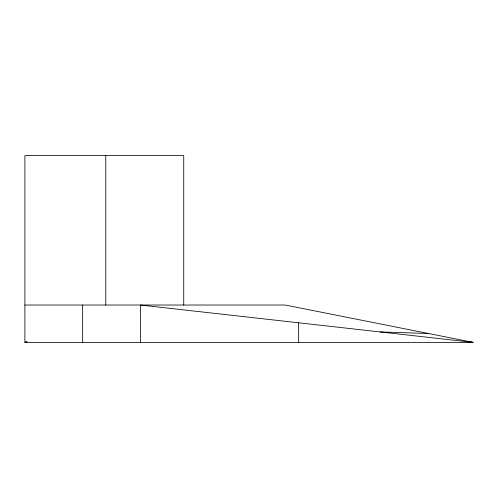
<?xml version="1.0" encoding="UTF-8"?>
<svg xmlns="http://www.w3.org/2000/svg" width="498" height="498" viewBox="0 0 498 498"><rect width="100%" height="100%" fill="white"/><g stroke="black" fill="none" stroke-linecap="round" stroke-linejoin="round"><path stroke-width="0.75" d="M26.307 341.728L24.9 342.375L24.9 155.625L183.743 155.625L183.743 305.025M27.172 341.84L24.9 342.375L473.1 342.375L285.161 305.025L24.9 305.025M380.217 331.948L428.373 333.486M467.728 341.796L473.1 342.375L140.405 305.025L140.405 342.375M298.657 322.791L298.657 342.375M105.763 155.625L105.763 305.025M82.656 305.025L82.656 342.375"/></g></svg>
